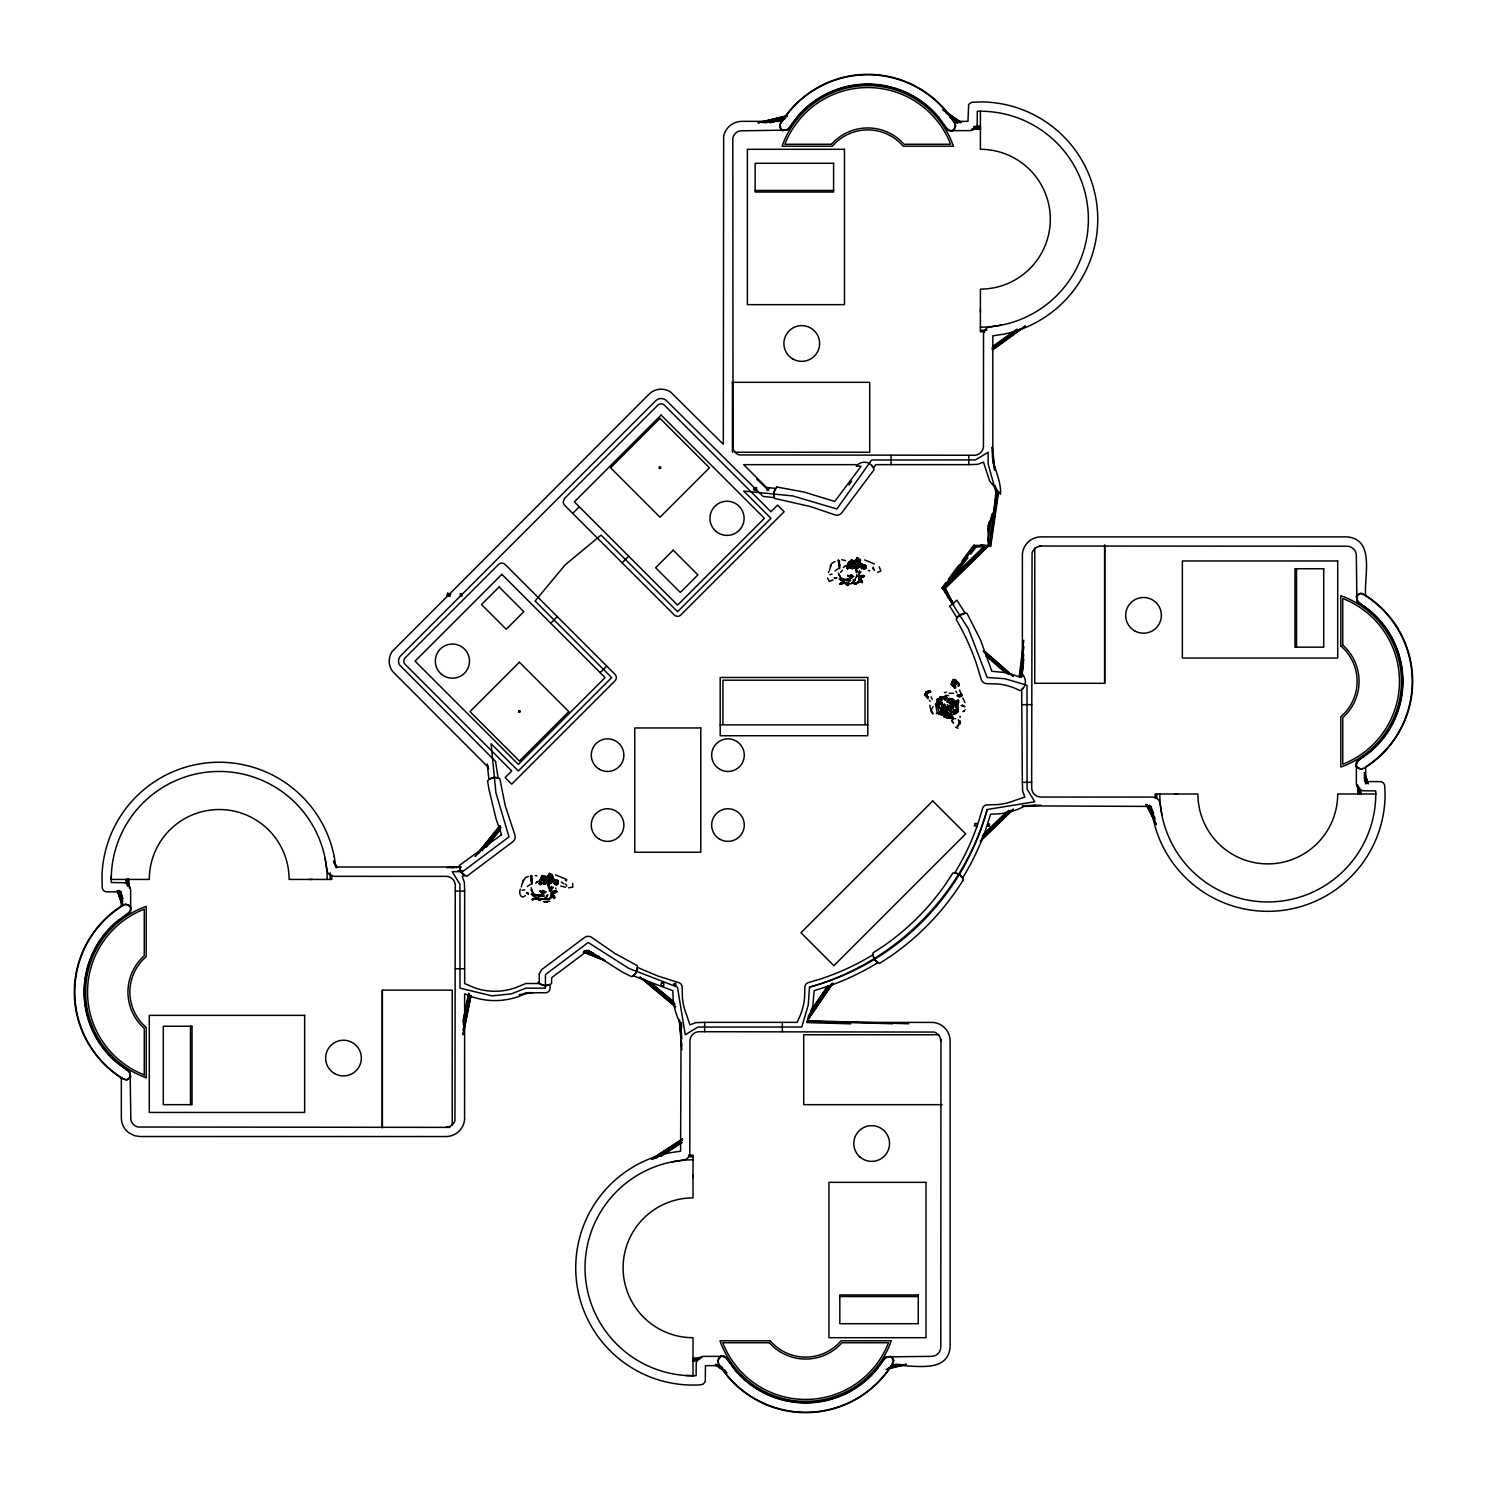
<?xml version="1.0" encoding="UTF-8"?>
<svg xmlns="http://www.w3.org/2000/svg" width="1487" height="1487" viewBox="0 0 1487 1487"><rect width="100%" height="100%" fill="white"/><g stroke="black" fill="none" stroke-linecap="round" stroke-linejoin="round"><path stroke-width="1.5" d="M111.302 875.899L111.283 882.534L124.629 882.739A7.77 7.77 0 0 1 130.633 889.765L130.652 907.2A7.788 7.788 0 0 1 127.492 913.65L116.674 921.587A92.436 92.436 0 0 0 116.692 1062.536L128.105 1070.956L130.131 1073.893L130.837 1119.692A9.312 9.312 0 0 0 138.161 1127.016L449.966 1127.388M382.326 990.119L382.326 1127.629L382.326 990.119L452.234 990.119L452.234 1125.343M464.576 1119.637L464.65 993.762L471.286 996.513A70.67 70.67 0 0 0 519.335 996.253L527.03 992.833L546.342 992.74A4.665 4.665 0 0 0 550.097 988.167L550.097 984.506L545.078 985.658L539.223 983.502L525.859 983.502L515.933 987.572A61.357 61.357 0 0 1 474.595 987.796L464.65 983.558L464.65 891.085L464.353 882.311L462.141 876.326L464.929 875.676L460.691 871.847L459.241 866.995L335.82 866.995L334.24 856.531M1034.766 548.071L1034.766 683.295L1104.674 683.295L1104.674 545.785M858.891 563.666L860.044 566.082L859.876 564.279M924.877 693.667L925.825 694.726L927.256 691.325L930.509 691.938L929.579 690.767M944.208 698.574L944.524 698.277M958.186 686.195L959.375 685.21L958.13 685.507M551.64 890.304L553.257 897.2L553.629 891.438M958.186 711.734L957.981 700.321L958.966 702.254M857.553 561.138L860.192 561.826C856.066 564.465 860.806 562.495 857.348 560.32M944.933 708.723L944.951 707.459M955.676 681.622C957.052 681.362 956.067 686.232 954.784 682.719M533.684 899.226C529.372 899.821 539.446 896.642 541.361 899.115M841.326 583.647C837.032 584.261 847.088 581.064 849.003 583.536M943 710.247L942.554 707.793M551.473 896.438L553.276 893.947L551.77 892.014M858.631 575.023C861.847 578.796 858.519 585.06 853.482 583.629M926.68 696.195L927.089 697.775L925.788 696.288M955.23 707.143L956.68 706.139M526.863 893.297C528.48 892.999 529.037 895.416 527.03 892.59C529.019 894.152 528.944 894.133 526.788 892.646M944.896 717.199L943.65 716.455M938.464 700.08L937.535 701.213M939.264 699.169L936.996 699.355L939.896 700.805M554.131 883.724L553.257 881.122M558.461 881.345C554.112 879.579 559.484 879.263 557.885 882.126M860.899 565.543L861.475 568.87M866.103 565.766L865.787 566.677L865.006 564.707M943.836 710.117L943.91 711.232M556.212 880.601L557.755 881.512L556.789 882.832M554.298 882.739L554.316 881.884M861.94 567.16L861.958 566.305M865.564 566.119L865.23 564.874M873.297 567.179L873.52 569.279L873.166 567.755M547.774 876.401L547.848 877.516M839.151 564.856L838.296 559.986M944.654 711.66L944.394 707.942M541.008 884.207L540.041 881.865L539.874 884.003M549.8 877.126L549.986 879.356L550.655 877.776M857.441 561.566L857.627 563.796L858.296 562.216M859.579 579.651L860.397 581.733L859.969 579.335C864.728 584.893 858.854 581.436 860.36 576.826C866.345 572.885 862.962 578.48 860.397 576.621L861.716 575.395M950.881 717.087L950.23 718.407L949.673 717.05M861.326 581.287C859.374 577.179 860.508 581.882 856.549 583.536M553.982 896.494L553.945 898.408L551.919 895.23M864.449 576.417L861.754 576.659C857.441 577.421 863.743 585.636 861.735 581.008C860.081 581.937 864.579 583.053 859.876 579.094M954.134 714.355L952.795 714.708M552.216 879.858L551.064 877.497L553.09 877.311M950.063 710.303L950.323 711.492M957.479 703.704L957.963 699.857L958.78 700.433M928.148 691.529L930.843 691.79L928.464 691.697C926.568 694.001 926.048 691.399 925.174 694.596M957.684 683.277L956.792 681.845M937.052 704.708L937.107 703.76L937.646 704.819M944.449 705.507L944.319 706.883M940.676 711.771L941.513 708.314M548.275 885.304L548.424 884.988M550.989 890.601L551.454 895.75M855.917 569.725L856.066 569.409M859.263 575.376L859.096 580.19M547.142 877.367L547.179 876.382M552.513 880.546L550.841 879.393L552.885 881.085M854.783 561.807L854.821 560.803M546.064 878.427C547.086 884.839 543.09 875.694 542.476 878.984M552.309 874.56L550.841 876.661M858.78 560.766L860.638 560.971L859.951 559M847.534 568.424C845.415 566.343 851.735 568.592 846.958 567.309L849.077 566.584L849.337 568.09M935.416 703.964L937.182 712.18L939.152 714.596M849.709 583.592L845.099 583.443L842.46 581.547M946.81 707.329L947.851 708.277M945.546 707.515L945.602 706.511M554.688 880.657L554.725 883.371M862.33 565.097L862.386 567.792M553.945 898.408L552.309 894.914C558.294 899.282 550.339 896.531 554.335 896.215L554.93 897.906M940.007 711.548L942.089 710.489M551.603 890.936L551.175 896.159M858.835 580.599L859.542 576.008M855.434 560.822L857.311 557.551L856.828 558.387M956.029 711.009L956.253 713.556M957.089 701.455L956.996 702.923M809.523 987.145L808.259 1004.933L801.753 1027.015L697.923 1027.071L685.247 1034.766L677.477 987.145L628.889 968.427L588.201 942.498L545.432 974.58L545.432 988.167L525.859 988.167L511.324 993.874L492.067 995.881L459.985 988.167L459.929 884.356L452.234 871.661L462.587 871.661L508.982 836.865L495.914 792.757L491.063 743.704L518.312 770.954L611.677 677.589L535.116 601.027L565.004 565.004L601.027 535.116L677.589 611.677L770.954 518.312L743.704 491.063L792.757 495.914L836.865 508.982L871.661 459.985L975.491 459.929L988.167 452.234L988.167 464.037L995.881 492.067L993.874 511.324L988.167 525.859L988.167 545.432L974.58 545.432L942.498 588.201L968.427 628.889L987.145 677.477L1004.933 678.741L1027.015 685.247L1027.071 789.077L1034.766 801.753L987.145 809.523A252.27 252.27 0 0 1 809.523 987.126C894.43 963.334 963.427 894.43 987.145 809.523M941.829 712.515L941.624 713.463M947.907 712.552L950.156 714.708M542.346 891.624L543.517 893.074L545.097 891.903M850.006 576.064L851.159 577.495L852.757 576.324M551.64 892.572L552.439 893.65L555.171 890.88L556.751 891.996L552.365 893.706L553.443 891.94M937.089 701.529L939.096 700.972M925.026 694.429L925.825 695.247L924.988 694.782M928.204 698.686L927.144 697.013M953.39 682.124L951.81 681.492L952.163 682.366M548.815 883.352L550.078 883.408C553.945 879.207 549.038 884.765 545.952 883.036M550.618 878.743C554.019 882.219 552.309 875.955 551.64 879.653M857.33 568.053L857.553 567.941C859.765 564.558 859.728 566.956 856.828 568.127L858.018 567.699L856.456 567.774M945.137 705.935L944.505 707.087M927.739 692.198C924.71 693.072 929.208 690.377 929.394 692.533M957.461 683.053L959.041 683.425M549.428 891.196L549.261 889.114M552.142 893.613L552.346 896.94L553.963 896.326M859.988 581.361L860.044 579.242L862.59 582.346M553.09 894.282L551.826 893.873L551.9 891.587M861.066 577.402L860.378 578.963L859.282 576.993M944.003 710.805L944.171 709.875M542.365 880.62L542.867 879.393C538.722 883.668 547.476 875.267 547.569 883.129M549.223 877.72L549.855 875.378M849.969 564.224L849.337 565.227M938.669 707.738L939.003 705.563M556.64 882.683L556.621 881.085M865.546 566.547C865.025 563.87 863.91 563.722 865.155 566.807L864.282 565.525M860.806 580.748L861.159 581.584M940.249 696.883L941.048 698.258L942.312 697.477M957.275 696.306C961.29 697.403 961.866 694.132 961.215 694.113M926.215 691.771C925.434 693.37 932.516 691.343 929.022 690.972M860.304 577.978L861.308 575.729M557.142 882.404L557.699 881.661M864.783 566.826L865.341 566.101M547.197 875.955L546.788 878.705L547.476 877.925M552.662 895.657L552.049 893.445M852.2 561.027L850.025 560.822M854.858 560.376L854.3 562.885M543.87 892.999L542.922 892.59L544.038 893.687M851.512 577.439L850.564 577.012L851.679 578.108M957.386 702.849L957.126 700.656M861.958 582.588L862.07 581.584M955.397 680.897L954.041 679.373L955.788 680.117M553.777 897.033L554.539 895.992L552.848 896.494M527.16 892.497L528.313 893.687M855.768 561.212L855.285 563.257M553.703 879.245L552.606 879.43M861.605 563.722L859.821 563.294M945.137 713.425L944.914 712.385M557.383 884.226L557.123 882.943L556.621 884.839L554.502 884.152M1019.153 676.827L1023.799 640.191M1019.822 677.124L1023.911 646.622M1020.788 677.273L1020.788 673.314L1022.833 675.024A10.093 10.093 0 0 1 1022.145 689.28L1020.101 690.693L1014.933 688.258A59.796 59.796 0 0 0 997.907 683.983L986.513 683.667A6.208 6.208 0 0 1 981.327 679.708L976.141 662.83A245.541 245.541 0 0 0 956.178 619.428A10.093 10.093 0 0 1 964.524 613.276L967.015 613.369L980.491 639.893L991.848 671.269L1006.439 672.719L1020.788 677.273L1023.725 654.54M1021.476 676.529L1023.818 658.983M1021.699 676.864L1023.521 663.239M553.276 893.947L555.71 892.237M956.754 713.035L958.111 711.232M552.551 877.404C550.655 879.932 551.305 875.025 548.499 877.627M552.625 893.018L552.718 892.404M860.044 562.681C859.858 566.305 857.795 559.131 858.018 562.792L858.501 561.696M940.936 709.931L940.639 711.176M859.467 562.309L859.728 563.499L857.999 564.168M988.093 530.915L989.413 521.788M988.019 540.71L991.848 514.186M998.595 492.011L990.695 546.435L988.948 545.748L996.718 492.048L995.695 487.624M998.074 492.03L990.212 546.249L976.085 547.03L970.621 554.168M551.212 880.806L550.673 882.832M836.252 577.997L834.43 577.737M860.304 565.896L858.873 565.395L858.315 567.253M942.944 712.031L942.479 713.723M860.211 565.432L860.267 563.703M957.033 710.582L956.383 712.942M532.327 883.687L531.584 878.371L532.197 881.085M542.959 876.549L544.316 876.345M839.969 568.108L839.226 562.792L839.839 565.506M958.074 695.674L961.438 694.057L959.673 694.671M955.509 712.942L956.792 710.34M936.104 704.373L936.271 703.388M949.858 703.574L951.178 703.295M544.818 876.884L544.837 880.583L546.231 881.066M932.851 713.909L931.085 710.6L933.111 706.418M130.521 1077.22L130.094 1072.034L123.328 1067.201A92.045 92.045 0 0 1 117.064 921.754L129.797 912.46A5.056 5.056 0 0 0 129.685 905.676M1356.479 596.194L1356.906 601.38L1363.672 606.213A92.045 92.045 0 0 1 1369.936 751.66L1357.203 760.954A5.056 5.056 0 0 0 1357.315 767.738M926.773 693.983L928.074 692.589M549.986 879.356L550.599 876.865L551.008 878.148M857.627 563.796L857.869 561.696M943.26 708.5L943.464 707.329M931.085 710.6L931.271 709.466M541.064 883.222L540.004 884.653L540.432 883.631M848.352 568.015L847.664 569.093L848.073 568.053M925.713 693.611L926.513 692.663L925.063 694.317M549.168 873.966L549.67 873.129L546.658 878.464M958.204 682.793C957.163 682.719 957.981 681.306 958.743 684.949L958.353 683.964M528.554 876.456L526.305 877.293C525.673 876.159 521.361 883.91 521.305 886.958M539.019 883.854L539.8 882.144L540.785 882.702M542.811 876.679L541.993 875.453M835.025 561.398L831.568 563.629L829.504 570.19M846.661 568.276L846.846 567.235M846.531 584.094L847.813 585.45L839.151 578.871M532.253 899.932L536.138 898.111L538.907 899.3M840.285 583.517L844.672 582.495L850.508 583.74M950.658 716.883L951.494 715.377M859.69 577.867L859.3 574.744M541.696 883.65L541.231 882.126L540.097 883.297M849.244 567.123L846.958 567.309M865.415 566.789L866.27 567.235M545.896 881.475L546.026 877.442M855.341 562.216L853.222 563.331L855.211 567.569M943.037 708.667L944.449 704.522M944.765 706.901L945.137 704.968M552.105 879.393L552.309 878.092M859.393 564.335C860.099 561.435 861.066 564.54 859.282 564.075M859.821 580.785L859.653 579.856L858.315 582.662M463.2 1020.454L468.702 993.167M463.07 1022.461L468.888 993.539M463.331 1024.673L469.297 995.119M463.052 1030.435L470.134 995.286M462.996 1034.264L470.784 995.621M463.2 1034.636L470.989 995.993M539.893 884.505L541.026 884.523L540.19 882.051M542.829 878.947L541.844 880.304M848.724 568.034L848.018 566.398L847.107 567.681L848.705 567.644M937.925 706.102L939.264 713.76L941.42 714.02M951.568 714.318L951.476 713.035M957.777 711.901L956.736 712.236M550.227 877.274L551.045 877.925M547.625 894.635C545.617 902.479 534.744 898.836 531.268 894.04M855.267 562.012L856.326 561.101L853.575 563.74L852.274 560.859M854.56 581.008L855.304 579.094L851.716 583.48M937.145 705.6L936.754 705.173M531.584 884.43L531.026 880.174M542.718 890.453L544.075 890.732M557.123 882.943L556.826 884.505M557.96 883.445L558.257 881.884M839.226 568.852L838.687 564.595M865.787 568.331L865.118 566.919L865.378 568.331M866.363 566.919L865.601 567.867M941.736 709.262L941.884 708.518M547.513 899.226C551.287 899.189 553.629 892.107 550.153 898.706L546.565 898.836M531.51 880.434L531.175 877.46M540.692 883.036C537.848 884.375 541.603 880.23 541.045 883.836M839.096 565.153L838.835 561.9M556.621 884.839L557.476 883.575M863.055 568.592L864.375 569.149L865.62 567.532M557.179 882.107L556.807 880.471L557.067 881.605M864.821 566.547L864.895 565.469M942.702 707.199L943.52 704.912M546.919 896.587L547.662 894.672M551.212 880.973L552.272 880.601M858.631 567.198C859.04 566.435 861.531 565.32 858.835 566.491M943.725 708.463L944.412 704.002L943.762 705.08M940.825 712.385L941.252 713.909L940.769 712.087M544.911 877.702L546.008 878.073M549.038 875.75L547.681 877.795M856.698 560.171L856.419 561.268L858.594 558.127M939.319 707.236L939.319 708.332L940.36 707.849M532.086 899.449L537.718 898.26M548.127 876.791L549.149 874.709L550.134 875.23M840.564 584.019L845.192 582.923L839.895 584.354M856.308 559.818L857.441 559.409L856.512 559.484M926.197 696.325L927.869 696.455M520.394 889.077C518.424 892.572 521.026 900.323 525.357 895.471M536.621 897.888L538.406 898.557M845.099 583.443L846.828 583.406L847.813 585.45M941.866 707.849L942.498 705.935M546.565 877.311C545.339 876.122 540.283 874.282 545.71 879.356M958.464 724.578L958.78 723.37M550.896 877.758L550.227 879.449L551.361 877.386M956.494 683.128L955.156 684.41L956.829 683.574M544.372 878.389L545.506 878.836L541.026 877.218M927.089 697.589L927.089 697.329M549.242 876.568L550.841 875.899M551.454 887.423L551.789 886.271M859.096 571.844L859.43 570.711M850.471 563.369L850.192 562.012M847.367 583.443L845.731 582.755M939.561 713.37L942.182 709.931L941.383 711.102M550.264 883.501L552.662 881.475M952.963 709.299L952.925 707.849M522.643 882.219L523.424 880.044M830.285 566.659L831.084 564.465M556.064 881.735L555.004 884.245L556.398 884.728M863.724 566.157L862.906 568.703M926.903 693.555L927.721 691.994M855.192 561.305L855.583 562.309M941.252 708.518L941.215 709.615M848.296 562.625L847.497 564.818M546.937 878.724C542.978 877.386 546.119 879.709 544.075 876.847M853.315 565.283L851.716 561.268M943.223 711.734L943.186 712.924M927.572 692.738L925.899 693.816M855.118 562.346L851.252 560.023M951.215 684.28L952.554 684.317M960.695 694.448L961.624 694.132M860.006 564.688L861.995 564.372M552.42 879.895L552.16 879.096M863.724 569.224L864.598 567.532M558.313 883.445L557.16 883.055M925.49 693.76C929.449 689.801 924.691 694.764 926.513 691.845M553.331 887.144L552.383 888.854M860.973 571.566L860.025 573.294M1001.457 325.095L988.613 327.121A7.77 7.77 0 0 0 983.52 334.426L983.465 446.918A9.312 9.312 0 0 1 975.1 455.282L739.243 454.929A9.312 9.312 0 0 1 733.035 448.721L732.812 138.161A9.312 9.312 0 0 1 740.136 130.837L785.954 130.131L788.872 128.105L797.292 116.692A92.436 92.436 0 0 1 938.241 116.674L946.178 127.492A7.788 7.788 0 0 0 952.628 130.652L955.751 126.172L953.743 121.339M940.974 1039.283L940.788 1346.906A9.35 9.35 0 0 1 931.345 1356.348L887.479 1356.869L884.542 1358.895L876.122 1370.308A92.436 92.436 0 0 1 735.173 1370.326L727.236 1359.508A7.788 7.788 0 0 0 720.786 1356.348L717.663 1360.828L719.671 1365.661M926.42 696.325L926.513 694.782M954.933 685.265L955.212 686.808L955.193 684.633M850.899 563.554L849.653 562.941M852.683 563.424L853.092 564.279M942.182 707.31L943.055 705.228M548.424 899.077L552.123 895.62M862.832 564.948L862.07 563.926M861.94 582.681L861.252 580.097L859.858 579.911M860.36 576.826L860.917 578.369L859.802 578.034M864.579 569.093L864.672 567.476M551.305 880.88L551.138 883.018L549.186 883.687L552.105 881.865M859.467 566.25L857.925 567.904L859.746 566.287M954.914 685.767L954.096 686.975M954.542 713.909L954.896 712.515M549.707 876.698L549.67 879.616M857.702 560.952L857.311 564.038M954.803 128.941L955.435 124.22M865.211 568.164L864.282 569.261M941.736 715.451L941.754 714.485M718.611 1358.059L717.979 1362.78M945.955 698.611L944.877 699.448L946.884 697.44L945.193 697.013M941.308 706.046L942.07 704.355M941.252 710.916L941.457 709.912M553.257 891.958L556.844 891.568L553.071 893.408L554.075 890.973M955.713 683.407L954.84 684.466M552.495 895.453L553.759 896.735M856.884 575.859L855.75 578.015M862.014 580.673L859.783 581.138M948.687 716.065L949.264 718.295L947.907 715.47M926.011 694.169L926.791 692.496L925.565 694.243M944.988 700.544L945.565 699.355M929.877 691.92L926.903 693.184M554.112 891.382L556.435 891.159M863.352 576.659C858.036 579.521 861.698 575.004 863.817 575.673C862.757 577.96 864.616 575.432 863.687 576.659M552.997 895.657L554.298 898.26L552.309 894.914M542.867 899.319C533.461 896.81 543.777 902.981 538.461 898.854M557.216 883.39L558.35 882.665M847.386 585.023L845.378 582.681M988.167 525.859L991.959 517.513A66.023 66.023 0 0 0 995.268 485.617M828.408 572.514L828.947 571.38M551.547 897.181L551.993 896.252L550.655 898.241M859.207 581.603L859.635 580.673L855.155 583.647M541.603 882.702L540.209 882.72M945.713 716.344L944.71 717.385L944.357 716.009M551.435 882.367L551.119 882.906M859.077 566.807L858.761 567.328M941.438 706.548L941.996 705.377M939.784 704.113L937.572 705.897L939.022 704.225M854.709 567.421L853.612 567.458M553.889 891.382L555.227 891.122M860.899 576.38L862.869 575.543M539.837 890.806L543.22 892.553L541.807 893.966M857.218 562.012L858.055 560.729M558.313 883.594L558.145 883.891M546.751 896.773L547.402 895.453M855.062 579.874L853.594 582.16M944.375 692.607L946.345 692.031M551.826 881.81L550.078 883.408M552.495 881.456L551.881 880.137M965.137 709.857L963.037 711.641L964.227 711.028M938.799 698.946L937.777 699.726M862.33 580.525L860.341 580.413M552.755 895.397L553.536 896.419L552.699 895.992M861.14 580.655L860.713 581.584M942.516 712.645L942.702 711.641M950.1 718.147L948.966 717.162M540.58 879.021L541.138 878.055M848.222 563.443L848.798 562.476M550.097 874.969L550.952 873.705M961.364 705.6L964.97 706.771M940.695 696.771L939.449 697.403M543.387 882.646L544.781 881.735M851.047 567.067L852.423 566.157M954.45 685.079L954.989 684.299L955.472 685.693M954.524 686.158L953.595 685.117M550.357 879.728L551.993 877.962M858.705 563.406L859.635 562.383M557.086 884.542L558.257 882.832M836.122 578.406L834.504 577.718L836.549 577.997M952.591 684.448L950.862 683.871L951.977 684.076M960.546 695.284L960.23 696.492L961.048 694.708M937.925 701.158L939.319 699.262M949.208 713.202L949.951 715.043M531.751 894.319L543.071 896.364M840.75 579.298L849.189 580.822M850.49 576.64L851.122 578.257M538.406 895.732L540.952 894.561L535.617 895.416M846.047 580.153L848.594 578.982L843.259 579.837M847.125 565.488L848.352 563.703M781.344 122.157L783.407 118.904A102.138 102.138 0 0 1 952.182 118.979L954.226 122.176M892.07 1364.843L890.007 1368.096A102.138 102.138 0 0 1 721.232 1368.021L719.188 1364.824M552.179 896.364L552.402 895.694M546.621 878.668L544.298 876.14L541.696 876.735L542.383 875.694M955.174 688.351L955.955 687.18M925.899 693.37L927.349 691.938M552.736 893.036C553.424 889.969 558.276 893.111 556.175 891.252M552.699 876.122L550.339 876.902L551.175 875.787M857.999 561.324L859.3 559.632M550.246 897.925L550.952 896.735L549.372 898.984M865.954 568.015L866.252 567.421M857.887 582.346C859.876 579.577 856.382 585.172 854.467 583.387M544.484 898.817L548.461 899.561L550.803 897.739M810.991 1010.454L827.85 985.844M811.382 1010.361L828.24 985.751M808.166 1016.272L828.928 985.993M807.59 1018.651L831.679 983.52M807.701 1019.71L832.72 983.242M808.092 1019.617L832.757 983.651M952.888 711.269L951.792 712.924L950.862 711.344M858.519 566.621L855.545 567.476M536.826 898.129L537.718 898.966L534.985 897.274L537.439 899.022M958.818 725.154L957.684 726.381M541.472 876.587L543.294 875.508M848.928 484.892L851.661 481.212M941.661 588.276L945.713 582.848M948.409 579.224L959.189 564.744M961.885 561.119L974.004 544.818M948.502 598.443L943.334 588.127L975.156 546.045L988.948 545.748M540.71 879.282L538.963 881.475M967.888 557.718L944.691 587.997L951.866 602.328M848.724 566.696L847.85 567.16M945.472 696.845L942.163 696.641M928.353 692.05L929.635 690.99C927.739 692.812 930.583 691.975 928.408 691.883M957.721 682.254L956.178 682.291M475.245 856.215L499.911 825.675M475.264 856.624L499.929 826.084M478.591 853.612L500.357 826.66M482.16 850.564L501.026 827.2M485.729 847.274L500.245 829.3M486.119 847.2L500.636 829.226M936.922 699.522L938.65 698.723M550.525 874.449L548.815 877.07M940.249 697.831L941.383 696.938C948.557 696.827 942.628 699.949 947.107 697.477M555.785 879.951L553.74 880.192M937.386 704.41L939.189 703.239M540.506 900.23L538.09 898.966M848.055 584.781L847.125 583.889M941.754 709.857L941.234 708.258M544.168 891.568L542.699 893.092M851.828 575.989L849.467 578.406M554.112 892.237L552.96 893.185M861.754 576.659L860.861 577.607L860.397 576.621M543.666 893.706L546.231 891.847M851.308 578.127L853.873 576.268M938.353 705.674L939.356 704.634L937.721 705.842M840.545 572.309L842.553 570.097M861.103 576.361L860.657 578.09M858.445 582.16L855.694 583.239M551.491 878.259L550.227 879.449M859.133 562.681L857.887 563.889M926.977 696.734L926.754 695.916M535.673 883.278L537.049 881.791M843.333 567.699L844.69 566.212M857.181 576.12L856.419 577.384M955.602 706.808L954.951 705.656M937.312 712.775L936.252 713.89M956.736 682.923L957.293 682.496M962.126 695.47L961.122 695.674M1023.465 687.812L1021.662 689.671L1022.35 782.329L1022.647 791.103L1024.859 797.088L1015.528 800.192A61.357 61.357 0 0 1 998.074 804.56L986.68 804.895A4.665 4.665 0 0 0 982.647 808.296L977.61 824.672A247.734 247.734 0 0 1 954.784 872.925L959.561 874.616L962.647 877.943A256.991 256.991 0 0 0 984.729 832.441L990.677 814.188L998.762 813.854A70.67 70.67 0 0 0 1018.892 808.891L1024.171 806.419L1036.829 805.935L1151.18 806.419L1153.54 820.527A117.287 117.287 0 0 0 1385.085 794.095L1384.676 785.155L1383.3 782.794L1380.828 781.623L1365.661 781.567L1365.661 766.864A101.748 101.748 0 0 0 1365.661 595.859L1365.661 595.395C1363.709 577.402 1375.661 539.223 1346.98 536.881L1041.03 536.881A18.699 18.699 0 0 0 1029.116 541.175A18.662 18.662 0 0 0 1022.405 554L1022.35 674.522L1024.023 676.604M947.832 702.273L950.36 699.968L947.2 701.529L948.836 700.674M949.933 700.73L952.015 700.173M572.681 513.368L564.149 504.799L563.108 502.29L564.447 498.535L657.812 405.17A4.665 4.665 0 0 1 664.41 405.17L770.954 511.732L777.552 505.134L784.151 511.732L680.172 615.562A4.665 4.665 0 0 1 674.299 614.986L572.681 513.368L579.279 506.788M550.71 623.22L557.309 616.622M622.124 562.811L628.704 556.212M600.153 672.644L606.733 666.064L505.134 564.447A4.665 4.665 0 0 0 498.535 564.447L405.17 657.812A4.665 4.665 0 0 0 405.17 664.41L511.732 770.954L505.134 777.552L511.732 784.151L614.986 680.879A4.665 4.665 0 0 0 615.283 674.633L606.733 666.064M858.631 561.547L860.341 560.543M953.334 576.473L984.394 546.045M948.836 581.268L984.784 546.026M942.907 588.053L985.398 546.398M986.959 546.064L943.873 589.298M945.1 588.09L988 546.045M945.49 588.09L987.981 546.435M552.365 876.438L551.268 876.921M983.558 834.281L1006.476 812.032M982.331 835.843L1008.521 810.434M982.963 836.214L1009.153 810.787M981.922 838.426L1010.658 810.527M980.193 841.084L1012.926 809.3M980.602 841.047L1013.335 809.281M924.821 694.187L924.691 695.024M927.2 697.18L928.557 696.957M549.409 882.702L547.458 883.687M945.695 696.975L946.16 697.273M857.571 565.841L857.293 566.287M549.93 881.419L549.651 881.865M938.055 699.429L939.022 699.373M949.189 702.589L948.278 702.607M856.512 583.629L855.081 583.963M850.006 565.041L848.947 565.469M834.69 577.978L836.438 577.681M852.627 582.96L853.854 581.919M544.986 898.538L546.212 897.497M861.085 580.246L860.899 581.64M850.527 576.008L847.478 575.227M542.253 892.107L543.183 891.494L541.305 891.661M988.093 545.841L980.695 544.967M940.899 697.44L940.044 697.589M847.925 563.926L848.891 563.164M540.264 879.505L541.231 878.743M947.089 699.912L948.725 698.76M957.907 725.489L956.94 726.139M545.989 877.126L547.699 878.166M844.765 566.51L845.768 565.729M863.65 567.29L862.925 567.867L863.055 566.25L862.925 567.867L863.854 566.9M537.123 882.088L538.127 881.308M556.008 882.869L555.264 883.445L555.413 881.828L555.264 883.445L556.212 882.479M958.26 696.306L962.368 695.563M551.398 877.088L552.383 876.196M948.594 699.336L948.093 699.912M954.71 684.949L954.171 683.574L956.048 684.503M856.791 567.29L855.118 568.127M549.149 882.869L547.644 882.256M957.424 695.321L958.557 695.135M992.814 346.304L1016.922 329.185M991.978 348.107L1017.48 329.631M992.48 348.794L1019.803 329.017M992.219 349.854L1025.026 326.099M992.628 349.873L1025.435 326.136M837.794 568.945L834.969 570.952M530.153 884.523L527.327 886.531M832.999 579.893L829.263 581.436L827.571 578.034M958.13 728.184L955.472 727.255M962.219 695.117L959.989 695.656M942.182 712.812L941.94 711.845M540.655 900.602L538.87 899.672M958.483 695.117L957.275 695.656L960.49 695.042L959.561 695.265M955.082 679.987L954.45 680.154M855.285 566.677L856.326 567.086M945.881 699.764L946.847 699.132M839.727 583.871L840.731 583.35M533.09 898.929L536.9 897.999L533.554 898.78M844.56 582.923L842.72 583.146M536.919 898.501L535.078 898.724M846.865 579.633L842.516 579.391M539.223 895.193L534.874 894.97M948.557 700.247C951.55 698.277 951.401 697.291 956.234 702.831M651.603 1158.949L682.552 1138.893M651.492 1159.34L682.44 1139.284M652.551 1159.488L682.663 1139.971M656.046 1158.243L681.195 1141.96M660.451 1156.217L681.734 1142.444M660.86 1156.273L682.143 1142.499M952.739 682.905L955.342 684.039M950.509 700.805C948.929 696.195 956.122 699.689 956.29 704.95M122.176 905.602L118.979 907.646A102.138 102.138 0 0 0 118.904 1076.421L122.157 1078.484M947.219 701.288L949.449 700.08M1364.824 767.812L1368.021 765.768A102.138 102.138 0 0 0 1368.096 596.993L1364.843 594.93M947.163 702.403L950.23 700.451L949.059 700.749M845.694 582.978L846.828 583.406L844.765 582.848M943.91 716.92L943.948 715.823M121.339 906.085L126.172 904.077L130.652 907.2M1039.283 546.026L1346.906 546.212A9.35 9.35 0 0 1 1356.348 555.655L1356.869 599.521L1358.895 602.458L1370.308 610.878A92.436 92.436 0 0 1 1370.326 751.827L1359.508 759.764A7.788 7.788 0 0 0 1356.348 766.214L1360.828 769.337L1365.661 767.329M861.382 580.692L860.453 581.194M925.955 691.994L926.94 691.752M926.382 695.581L927.553 696.864M853.148 580.004L854.282 579.354M552.439 879.17L551.064 878.984M949.542 701.66L951.643 700.805M543.48 893.836L543.034 892.219M844.263 582.309L842.646 581.696L844.783 582.792M863.185 568.183L864.17 567.755M555.543 883.761L556.528 883.334M550.376 883.278L549.688 883.631M925.509 694.28L926.717 694.187M942.442 703.202L940.546 704.02M940.044 698.407L941.568 697.645L940.416 698.239L942.033 699.782M928.631 691.083L928.241 690.916M862.07 576.491L862.59 576.138M554.428 892.07L554.948 891.717M849.69 576.101L848.092 576.212M960.36 694.801L959.896 694.578M952.739 701.994L951.81 702.18M541.993 891.847L540.097 891.568M949.487 718.277L947.572 716.585M829.765 574.633L832.088 574.112M522.123 890.211L524.762 889.802M549.93 901.419L543.424 901.568M937.962 704.132L939.394 703.964L937.275 704.819M937.349 703.964L938.52 703.481M937.293 702.087L940.62 701.92M835.954 578.108L834.876 578.183M852.367 564.67L850.099 564.837L849.542 563.592M840.285 583.647L844.114 582.346M951.68 701.678L953.279 703.091L952.331 701.79M852.497 575.339L850.676 574.725L851.363 575.506M937.014 701.845L938.111 701.436M850.434 562.346L852.33 563.369M853.557 568.053L854.746 567.662M545.915 883.631L547.104 883.241M836.772 577.699L834.765 577.774M851.512 583.573L853.222 582.607L851.177 583.573M543.87 899.152L545.562 898.167L542.458 899.207M844.17 582.495L841.196 583.201M844.17 579.874L843.11 579.67M536.51 895.453L535.469 895.248M532.904 899.598L537.55 898.483M936.791 699.894L937.479 700.377M555.952 884.486L554.911 884.114M926.996 691.994L929.189 691.622M937.962 702.738L936.81 703.388L940.044 702.199M846.196 583.778L847.516 584.224L846.438 583.294M950.472 702.886L952.386 702.403M946.884 697.44L945.49 697.013M940.081 703.593L941.122 703.277M950.565 699.41L949.412 699.522M541.77 895.248L540.134 895.62L542.253 895.843M948.91 698.574L950.49 698.5M864.096 575.581L863.891 576.045M864.43 567.253L864.839 568.629M758.11 122.677L787.106 115.633M758.444 122.863L787.459 115.819M762.329 122.64L786.883 116.692M764.764 122.938L784.857 118.068M769.578 122.492L785.192 118.7M769.913 122.696L783.314 119.443M892.404 1365.215L896.847 1364.118M890.509 1366.386L899.412 1364.211M888.482 1367.78L901.847 1364.508M887.906 1368.635L906.308 1364.155M886.029 1369.378L906.085 1364.471M945.36 695.916L946.513 695.637M951.661 701.102L953.502 701.678M958.725 696.752L961.587 695.712M937.609 703.444L942.2 702.422M544.707 895.917L541.547 896.401M951.215 716.771L950.212 717.477M843.333 579.633L841.623 579.967M927.126 695.34L927.126 696.381M534.428 895.416L536.045 895.36M860.062 565.209L858.966 564.149M552.42 880.787L551.844 880.267M540.301 891.122L541.677 891.754L540.748 891.326M842.107 580.116L844.096 580.246M536.454 895.825L535.116 895.583M860.769 563.685L861.177 563.61M851.289 560.952L854.207 563.238M959.598 696.715L960.621 696.529M854.319 562.737L855.49 562.532M961.346 705.451L962.554 705.247M553.424 880.416L554.744 880.211M671.957 1161.905L684.801 1159.879A7.77 7.77 0 0 0 689.801 1153.875L689.949 1040.082A9.312 9.312 0 0 1 698.314 1031.718L934.171 1032.071A9.331 9.331 0 0 1 940.788 1041.104M950.528 699.633L953.241 701.697M854.393 566.305L856.215 567.978M953.297 680.804L956.122 682.217L955.695 681.102M546.733 881.884L548.573 883.557M523.666 993.483L530.45 992.498M519.242 994.636L532.848 992.665M445.896 1127.202L448.721 1126.793A9.312 9.312 0 0 0 454.929 1120.585L455.282 884.728A9.312 9.312 0 0 0 446.918 876.363L334.426 876.326A7.77 7.77 0 0 1 327.121 871.215L325.095 858.371M850.322 579.707L847.776 580.06L849.895 580.265M542.681 895.286L540.785 895.453M543.071 899.245L544.13 899.115M542.755 877.033L544.223 877.126M555.004 879.653L553.666 879.635M948.632 705.674L950.342 707.496M124.22 904.393L128.941 905.025M1362.78 769.021L1358.059 768.389M547.42 899.542L548.61 899.412M927.423 691.771L929.579 691.79M850.285 563.071L851.419 562.96M542.625 878.65L543.777 878.538L542.755 878.315M945.676 695.526L946.773 695.396M940.806 714.727L942.07 715.08M943.334 588.127L945.212 587.941L952.368 602.235M853.073 565.19L851.363 562.514L852.163 562.978M949.171 693.295L953.632 693.351M849.151 580.599L850.731 580.785M541.51 896.178L543.015 896.215M973.743 126.544L980.323 126.153L980.491 128.941L971.717 129.481M973.743 126.823L980.342 126.432M973.799 127.51L980.379 127.12M973.836 128.384L980.435 127.975M971.699 129.202L980.472 128.681M1174.749 794.077L1177.537 793.909M128.941 879.337L126.153 879.505L126.414 883.891M447.122 867.702L460.728 866.884M451.397 867.72L461.026 867.144M309.463 879.505L312.251 879.337M701.715 1357.798L692.923 1358.059L693.091 1360.847L697.477 1360.586M692.979 1359.025L699.578 1358.616M693.035 1359.88L699.615 1359.49M693.072 1360.568L697.477 1360.308M927.07 692.384L928.055 692.868M1022.275 805.88L1036.011 805.173M1022.573 806.14L1040.881 805.173M861.531 575.822L863.966 576.231L862.553 575.729M945.323 695.656L946.383 695.619M945.546 696.901L946.94 697.756M871.902 465.543L873.482 467.903L875.843 464.65L968.743 464.65L977.517 464.353L983.502 462.141L989.654 481.063L1000.528 494.186C1001.494 477.253 989.636 462.81 992.833 445.97L992.833 335.82L1003.316 334.24A117.287 117.287 0 0 0 980.435 101.915L971.569 102.324L968.65 104.443L967.981 121.339L953.279 121.339A101.748 101.748 0 0 0 782.274 121.339L741.864 121.339A18.662 18.662 0 0 0 723.649 136.414L723.314 444.297L670.804 392.196A17.1 17.1 0 0 0 649.038 394.185L392.196 651.436A17.082 17.082 0 0 0 392.921 671.771L487.439 766.456L488.926 779.392L494.056 777.441L498.126 777.924L495.543 761.4L399.427 664.782A7.77 7.77 0 0 1 400.858 655.544L656.195 400.263A7.77 7.77 0 0 1 666.046 400.263L763.035 496.398L774.337 497.662L773.909 492.625L775.675 488.442L766.456 487.439L743.667 464.65L857.776 464.65M704.671 1022.35L695.897 1022.647L689.912 1024.859L686.808 1015.528A61.357 61.357 0 0 1 682.44 998.074L682.105 986.68A4.665 4.665 0 0 0 679.15 982.777L657.737 975.955L637.403 967.386L636.232 972.312L633.239 975.751L672.812 990.677L673.146 998.762A70.67 70.67 0 0 0 678.109 1018.892L680.581 1024.171L681.065 1036.829L680.581 1151.18L670.098 1152.76A117.287 117.287 0 0 0 576.733 1283.095A117.287 117.287 0 0 0 700.656 1384.825L703.518 1383.914L705.303 1381.293L705.433 1365.661L720.136 1365.661A101.748 101.748 0 0 0 891.141 1365.661L891.605 1365.661C909.598 1363.709 947.777 1375.661 950.119 1346.98L950.119 1041.03A18.662 18.662 0 0 0 933.223 1022.424L807.274 1022.35L812.776 1006.067L814.188 990.677L832.441 984.729A256.991 256.991 0 0 0 877.999 962.591L874.616 959.561L872.925 954.784A247.734 247.734 0 0 1 820.08 979.134L807.85 982.777A4.665 4.665 0 0 0 804.895 986.68L804.56 998.074A61.357 61.357 0 0 1 800.192 1015.528L797.162 1022.35L704.671 1022.35L704.671 1031.662M953.929 713.37L955.156 713.704M852.423 567.179L851.14 566.882L853.445 567.16M544.781 882.758L543.498 882.442L545.785 882.739M553.592 896.271L554.335 897.349M854.505 562.737L855.62 562.737L853.91 562.198M860.044 566.082L858.966 565.302M952.628 130.652L970.063 130.633A7.77 7.77 0 0 0 977.182 124.183L977.294 111.283L980.398 111.246A107.956 107.956 0 0 1 1088.372 219.202A107.956 107.956 0 0 1 980.398 327.177M720.786 1356.348L703.351 1356.367A7.77 7.77 0 0 0 696.232 1362.817L696.12 1375.717L685.953 1375.531M755.154 190.466L833.594 190.466M732.199 382.326L869.728 382.326L869.728 452.234L734.485 452.234M1022.35 704.671L1031.662 704.671M720.191 724.857L867.776 724.857M1022.35 782.329L1031.662 782.329L1031.718 788.686A9.312 9.312 0 0 0 1040.082 797.051L1152.574 797.088A7.77 7.77 0 0 1 1159.879 802.199L1161.905 815.043M1375.921 793.984L1337.705 793.984A69.908 69.908 0 0 1 1267.798 863.891A69.908 69.908 0 0 1 1197.89 793.984L1155.176 793.984A112.622 112.622 0 0 0 1155.25 798.407M457.829 870.843L462.42 870.843M111.079 879.43L149.295 879.43A69.908 69.908 0 0 1 219.202 809.523A69.908 69.908 0 0 1 289.11 879.43L331.824 879.43A112.622 112.622 0 0 0 331.75 875.007M455.338 891.085L464.65 891.085M455.338 968.743L464.65 968.743M938.929 1034.766L803.705 1034.766L803.705 1104.674L942.163 1104.674M839.82 1296.534L918.26 1296.534M542.718 875.936L544.818 876.215M950.713 700.396L951.829 701.752M807.199 1020.677L908.799 1023.762M807.051 1021.16L892.59 1023.781M806.642 1022.461L850.694 1023.837M953.018 716.901L949.691 714.671M568.536 887.813L572.718 887.2L572.737 883.52M953.316 703.221L954.728 704.132L954.022 703.054M962.479 705.396L964.375 706.195M841.27 579.688L840.099 579.317M533.629 895.267L532.458 894.895M852.479 567.328L851.14 566.882M544.837 882.906L543.498 882.442M845.564 580.116L848.538 580.729M537.922 895.694L540.896 896.308M954.896 718.611L955.862 718.704M952.052 701.678L953.948 702.533M544.446 902.014L545.394 902.126M953.316 680.488L952.925 679.429L954.84 680.897M930.49 691.418L929.152 691.065M841.698 559.725L845.638 560.636M554.131 879.282L552.867 879.17L554.149 879.319M942.554 714.392L943.576 715.284M953.26 685.191L953.186 686.418L951.754 684.875M850.917 561.398L851.865 561.547M538.368 898.817L539.725 899.022M782.608 130.521L787.794 130.094L792.627 123.328A92.045 92.045 0 0 1 938.074 117.064L947.368 129.797A5.056 5.056 0 0 0 954.152 129.685M890.806 1356.479L885.62 1356.906L880.787 1363.672A92.045 92.045 0 0 1 735.34 1369.936L726.046 1357.203A5.056 5.056 0 0 0 719.262 1357.315M852.014 562.811C854.058 564.261 852.088 560.041 853.65 562.495M849.765 563.108L851.884 563.963M542.104 878.687L544.242 879.542M951.959 703.351L954.71 704.113M953.929 702.868L955.267 704.355L953.055 703.035M848.296 580.172L849.244 580.358M540.636 895.75L541.603 895.936M852.46 560.636L851.196 560.395L852.813 561.77L852.441 560.803M877.627 572.309L880.917 571.027L879.226 566.863M956.494 700.563L956.197 701.864M565.58 887.219L560.711 886.066M856.791 565.227L857.813 565.45M549.149 880.806L550.171 881.029M939.468 701.362L940.472 701.585M947.684 695.47L948.687 695.712M947.423 713.109L945.639 710.898M950.119 705.507L952.312 707.106M565.339 880.527L566.696 880.862M951.587 705.358L953.409 706.121M536.9 875.917L535.171 875.453M868.352 570.488L869.728 570.859M850.88 560.469L851.977 560.766M848.668 561.64L851.679 562.476M949.858 705.191L952.944 706.213M946.401 717.124L947.256 718.165M857.107 564.893L855.601 564.428L857.887 565.153L856.809 564.725M549.465 880.471L547.96 880.007L550.246 880.732L549.149 880.304M951.922 717.626L953.762 718.221M863.873 564.707L864.895 564.93M861.363 565.785L861.772 566.733M952.832 705.135L950.546 704.225M553.703 881.363L554.131 882.311M943.409 715.08L944.58 715.767M856.456 566.231L857.404 566.547L855.583 566.212M548.815 881.81L549.744 882.126L547.941 881.791M942.721 714.671L944.208 715.693M950.806 704.113L952.07 704.596M555.339 874.858L566.77 879.523M849.895 562.96L851.772 564.038M953.018 704.15L952.572 703.816M532.234 894.356L534.093 895.211M586.491 950.342L592.941 952.944M586.12 950.472L593.127 953.297M584.41 950.546L599.484 956.624M584.094 951.345L603.462 959.171M585.265 952.572L605.19 960.621M583.294 952.052L604.8 960.751M856.977 559.409L857.386 560.264M955.1 713.128L955.267 712.254M874.412 563.945L864.69 559.911M949.877 711.102L950.658 711.883M951.531 718.611L953.427 719.504M540.952 892.181L540.506 891.141M534.818 897.107L536.937 898.148M845.378 580.042L840.731 577.848L838.352 573.09M537.718 895.62L533.09 893.427L531.212 887.739M553.554 897.646L554.131 896.996M853.835 561.844L853.501 561.621M954.375 683.239L952.033 681.381L952.814 682.626M950.974 706.492L953.297 707.812M849.783 577.179L848.222 576.175M542.123 892.758L541.026 891.958M840.731 577.848L838.649 574.261M533.09 893.427L530.989 889.839M847.255 568.74L846.884 567.681M539.614 884.319L539.242 883.259M953.241 707.05L952.739 706.957M950.862 706.697L952.405 707.961M950.621 706.771L951.903 707.552M939.561 699.652L941.717 701.083L939.765 699.503M539.205 899.356L539.484 899.468M853.259 560.766L852.2 559.893M856.624 574.577L857.125 574.818M540.673 882.33L539.595 883.557M944.357 110.726L961.067 122.287M942.572 109.815L961.16 122.659M946.048 113.068L960.137 122.808M950.36 117.101L957.795 122.25M950.119 117.77L957.535 122.919M952.052 119.443L957.628 123.291M718.779 1364.917L722.478 1367.594M716.437 1364.285L725.656 1370.958M715.433 1364.415L726.957 1372.761M715.489 1364.806L726.567 1372.817M561.398 882.051L563.963 883.947M552.829 876.977L551.807 875.917M951.884 685.135L952.851 685.86M958.279 720.191L960.119 724.076M538.536 899.486L539.744 900.583M940.62 714.095L940.304 712.515M940.212 699.299L941.327 700.191M940.416 699.187L941.383 699.931M953.613 682.514L955.026 683.76M863.296 564.911L864.263 565.952M555.952 880.713L556.621 881.531M544.13 879.598L541.863 878.092M941.866 715.359L940.62 713.035M944.264 713.016L945.342 715.953M939.914 697.905L941.159 699.169M953.595 683.834L951.94 682.18M946.717 718.165L944.71 714.188M650.507 982.387L673.481 1001.606M650.562 982.795L673.555 1002.015M646.733 980.491L675.024 1004.153M643.648 979.041L674.466 1004.822M640.284 977.145L675.637 1006.699M639.875 977.145L675.228 1006.718M957.665 682.477L955.676 680.6M984.134 650.897L1013.428 676.418M983.725 650.897L1013.019 676.418M983.111 651.287L1008.967 673.815M985.993 654.949L1008.39 674.466M985.677 655.6L1005.1 672.533M940.527 697.533L941.68 698.686M949.896 713.779L950.899 714.485M950.974 710.451L950.137 709.373M756.846 479.223L766.902 488.703M942.572 713.593L944.059 715.526M957.87 682.886L958.929 684.708M853.036 564.186L853.891 565.506M951.531 709.727L947.219 704.671M839.467 560.562L839.337 563.499L838.426 561.138M531.231 875.453L532.011 876.512M946.067 712.645L945.304 710.767L945.639 711.79M943.501 712.552L944.338 714.262M954.189 682.961L955.23 684.169M947.777 716.957L946.717 715.86M553.034 876.94L551.64 875.341M956.364 709.039L956.68 709.782M948.483 714.95L949.673 716.53M975.156 546.045L976.439 547.42M955.528 704.485L954.821 703.704L955.974 706.139M955.992 680.303L956.847 681.232M947.126 716.734L945.769 714.485M954.115 680.581L954.989 681.697M949.524 707.068L951.215 709.355M947.702 706.139L948.632 707.273M955.769 704.968L955.137 704.392M947.814 708.89L948.725 710.823M531.621 875.769L531.695 879.077L530.617 875.731L531.175 876.494M952.256 699.801L953.52 702.143M851.605 563.852L852.293 564.967M543.963 879.412L544.651 880.546M944.468 712.161L944.877 713.128M839.04 561.268L838.259 560.302M874.449 570.432L873.371 568.685M566.807 886.01L565.618 884.04M553.424 897.888L554.298 898.501L554.298 897.107M953.464 710.154L954.412 711.474M942.498 588.201L950.602 599.168M955.602 705.005L954.84 703.946L955.342 704.801M853.501 562.811L852.46 561.324M545.859 878.389L545.19 877.33M854.635 566.528L855.415 567.644M951.81 683.704L952.052 684.708M947.405 706.232L948.371 707.645M946.327 710.805L947.349 712.366M959.319 685.433L958.762 684.392M947.981 713.035L946.94 712.292M944.617 713.184L945.732 715.005M946.271 713.797L947.07 714.838M946.085 710.693L946.866 711.92M945.026 712.013L944.468 710.749M955.899 707.626L955.658 707.533M949.041 708.202L950.323 710.173M945.1 714.169L945.212 715.191M955.844 691.083L956.922 692.942M941.401 713.556L942.033 714.782M951.81 720.247L953.464 723.333M944.375 714.987L943.743 713.351M946.829 706.901L948.297 709.485M945.249 589.949L953.316 603.778M944.877 589.856L952.944 603.685M949.245 598.722L951.55 602.663M947.312 706.641L949.58 709.745M954.357 688.053L953.706 686.901M932.256 699.373L931.104 696.845M948.78 714.262L948.409 713.221M951.94 720.879L952.516 721.92M546.268 877.776L546.305 878.259M545.06 878.166L545.58 879.114M947.015 710.953L947.312 711.622M954.468 703.481L956.048 706.641M1149.507 805.173L1153.633 813.259M1149.414 805.545L1153.54 813.649M1148.875 806.028L1155.046 818.166M1147.072 804.393L1154.879 819.746M1146.365 804.56L1156.403 824.263M1145.994 804.411L1156.291 824.653M955.788 706.604L957.07 709.299M946.494 710.637L947.461 711.845M946.55 714.541L947.163 715.823M945.23 711.492L944.617 710.526M947.739 709.875L946.977 708.165M941.791 709.039L942.145 708.388M929.505 700.228L930.044 701.362M553.833 897.72L553.536 896.903M960.398 692.161L961.327 694.169M962.87 698.016L964.914 702.589M333.776 860.694L336.843 867.349M333.46 861.679L336.285 867.813M942.758 698.165L943.186 699.113L942.795 697.738M945.174 716.139L943.892 713.481M555.618 887.962L556.064 888.984M544.744 878.836L545.432 880.75M855.564 568.982L855.49 569.8M547.922 884.561L547.829 885.36M858.873 573.74L858.668 572.625M955.342 711.548L954.635 709.615M856.475 569.8L857.59 572.086M855.861 571.12L856.475 572.588M548.833 885.378L549.372 886.661M548.22 886.698L548.833 888.148M549.948 887.665L549.019 885.416M856.661 569.837L857.218 571.194M947.349 711.009L946.252 707.273M1364.583 772.85L1368.337 783.407M1364.211 772.627L1368.207 783.816M1364.23 774.764L1367.259 783.203M1364.174 777.162L1366.441 783.5M1364.341 779.708L1365.847 783.928M120.596 892.144L122.826 898.445M119.704 890.434L122.677 898.854M119.109 890.88L122.845 901.401M118.291 891.159L122.77 903.799M117.343 890.546L122.789 905.936M117.213 890.955L122.417 905.695M959.524 690.042L959.933 691.232M955.546 710.173L955.676 711.214M550.915 888.352L551.417 889.728L551.008 888.204M959.041 684.113L959.375 685.21M958.576 720.043L959.059 721.623M859.728 577.699L859.412 576.436M531.156 878.78L530.785 876.698M953.427 710.433L953.316 712.199M947.126 709.782L946.624 707.515M487.29 764.114L488.572 769.002M487.104 764.448L488.238 768.798M936.568 706.734L936.847 707.831M944.914 716.976L944.617 716.846M864.728 566.045L864.653 564.856L865.025 567.253M954.747 712.775L954.97 713.909M959.84 720.805L960.23 722.738M956.327 705.619L956.661 707.273M862.46 566.491L862.683 567.662L862.664 566.287M554.818 882.07L555.041 883.222L555.023 881.847M951.252 699.819L951.438 700.805M945.565 710.358L945.304 707.273M931.903 711.344C934.728 716.771 929.877 710.693 929.914 705.098M861.382 566.9L861.549 567.867M553.74 882.479L553.908 883.445M960.305 721.307L960.472 722.385M531.454 880.732L530.933 877.59M945.379 710.451L945.063 706.957M838.575 562.03L838.742 563.276M960.007 716.176L960.174 717.496M992.498 447.271L994.747 470.004M992.201 447.029L994.45 469.743M992.48 456.918L993.149 463.74M681.325 1022.666L681.734 1027.22M680.47 1022.74L681.864 1038.669M679.503 1019.803L681.752 1045.38M679.262 1020.101L681.864 1049.673M1360.586 789.523L1360.847 793.909L1358.059 794.077L1357.519 785.285M1360.308 789.523L1360.568 793.928M1359.49 787.385L1359.88 793.965M1358.616 787.422L1359.025 794.021M1357.798 785.285L1358.319 794.058M980.323 309.463L980.491 312.251M692.923 1174.749L693.091 1177.537M128.681 879.356L129.481 888.129M127.975 879.393L128.384 885.992M127.12 879.449L127.51 886.029M126.432 879.505L126.692 883.891M1356.348 766.214L1356.367 783.649A7.77 7.77 0 0 0 1362.817 790.768L1375.717 790.88A107.975 107.975 0 0 1 1269.34 901.94A107.975 107.975 0 0 1 1159.823 793.984M1296.534 568.74L1296.534 647.18M1104.674 544.837L1104.674 683.295M1031.662 782.329L1032.071 552.829A9.331 9.331 0 0 1 1041.104 546.212M980.398 111.079L980.398 149.295A69.908 69.908 0 0 1 1050.305 219.202A69.908 69.908 0 0 1 980.398 289.11L980.398 331.824A112.622 112.622 0 0 0 984.822 331.75M968.743 455.338L968.743 464.65M891.085 455.338L891.085 464.65M865.062 723.834L865.062 680.191L722.924 680.191L722.924 723.834M782.329 1022.35L782.329 1031.662M732.44 382.326L732.44 452.234M693.016 1375.921L693.016 1337.705A69.908 69.908 0 0 1 623.109 1267.798A69.908 69.908 0 0 1 693.016 1197.89L693.016 1155.176A112.622 112.622 0 0 0 688.593 1155.25M190.466 1026.234L190.466 1104.674M146.191 1077.74L146.191 1027.461A46.599 46.599 0 0 1 146.191 956.643L146.191 906.382A90.856 90.856 0 0 0 146.209 1077.703M144.258 1074.934L144.258 1028.353A48.532 48.532 0 0 1 144.258 955.769L144.258 909.17A88.904 88.904 0 0 0 144.258 1074.915M950.583 599.354A252.27 252.27 0 0 1 953.929 604.28M111.246 879.43A107.975 107.975 0 0 1 219.202 771.456A107.975 107.975 0 0 1 327.177 879.43M330.095 872.888A111.079 111.079 0 0 1 330.281 879.43M693.016 1375.754A107.975 107.975 0 0 1 585.042 1267.798A107.975 107.975 0 0 1 693.016 1159.823M688.648 1156.812A111.079 111.079 0 0 1 693.016 1156.719M1156.812 798.352A111.079 111.079 0 0 1 1156.719 793.984M986.94 330.095A111.079 111.079 0 0 1 980.398 330.281M334.222 856.531A117.287 117.287 0 0 0 101.99 875.62L102.231 887.72A4.665 4.665 0 0 0 106.618 891.847L121.339 891.847L121.339 906.55A101.748 101.748 0 0 0 121.339 1077.573L121.339 1117.964A18.625 18.625 0 0 0 128.402 1132.481L134.276 1135.622L139.722 1136.514L445.97 1136.533A18.643 18.643 0 0 0 464.576 1119.637M539.261 973.929L539.223 981.959L538.052 982.442A10.093 10.093 0 0 0 551.565 983.595L551.64 977.684L588.164 950.305L621.51 971.587L631.64 976.699L634.484 974.691A10.093 10.093 0 0 0 637.198 965.583L614.856 953.446L591.491 937.238A6.208 6.208 0 0 0 584.465 937.535L541.714 969.598L539.261 973.929M938.464 706.548L938.576 707.515L938.464 706.548M780.117 124.22L780.749 128.941L782.924 130.652L781.4 129.685A5.056 5.056 0 0 1 779.969 124.704L781.809 121.339L780.117 124.22M893.575 1360.345L891.605 1365.661L893.445 1362.296A5.056 5.056 0 0 0 892.014 1357.315L890.49 1356.348L893.575 1360.345M942.944 704.41L942.498 705.377L942.944 704.41M963.409 879.635L961.308 882.999A258.645 258.645 0 0 1 891.345 955.732L879.635 963.409L876.605 961.736A10.093 10.093 0 0 1 872.925 952.963L884.282 945.509A246.229 246.229 0 0 0 945.509 884.282L952.963 872.925A10.093 10.093 0 0 1 962.331 877.404L963.409 879.635M130.652 1076.923L126.655 1079.99L121.339 1078.019L126.655 1079.99L130.652 1076.923M1357.315 594.986L1356.348 596.51L1360.345 593.425L1365.661 595.395L1362.296 593.555A5.056 5.056 0 0 0 1357.315 594.986M447.661 593.239L446.955 595.395L449.929 596.38L450.635 594.205L447.661 593.239M460.394 593.666L460.394 595.934L462.048 595.934L462.048 593.666L460.394 593.666M659.373 466.899C657.849 470.914 663.667 466.695 659.373 466.899M518.777 710.767C517.253 714.782 523.071 710.563 518.777 710.767M754.299 487.662L753.593 489.836L756.586 490.803L756.586 487.662L754.299 487.662M767.05 488.108L767.05 490.375L768.686 490.375L768.686 488.108L767.05 488.108M661.473 983.056L660.767 985.23L663.76 986.197L663.76 983.056L661.473 983.056M674.224 983.502L673.723 985.063L675.879 985.769L675.879 983.502L674.224 983.502M975.026 823.519L974.32 825.694L977.312 826.66L977.312 823.519L975.026 823.519M987.777 823.965L987.777 826.214L989.413 826.214L989.413 823.965L987.777 823.965M776.902 487.03L774.82 489.818A10.093 10.093 0 0 0 774.653 498.442L810.341 506.528L835.136 514.948A6.208 6.208 0 0 0 841.846 512.699L874.133 469.65L873.073 467.141A10.093 10.093 0 0 0 856.326 466.212L861.177 466.212L834.727 501.472L803.947 492.011L776.902 487.03M958.371 616.176L957.033 617.83L949.71 606.138L956.922 600.172L965.156 613.257L958.371 616.176M501.844 574.335L415.059 661.12L518.312 764.374L605.097 677.589L501.844 574.335M661.12 415.059L574.335 501.844L677.589 605.097L764.374 518.312L661.12 415.059M660.024 418.349L610.581 467.792L660.024 517.216L709.448 467.792L660.024 418.349M499.093 586.975L481.509 604.54L506.231 629.261L523.814 611.677L499.093 586.975M519.409 662.217L469.985 711.641L519.409 761.084L568.852 711.641L519.409 662.217M673.202 550.171L655.618 567.737L680.34 592.458L697.905 574.893L673.202 550.171M932.739 800.935L800.935 932.739L833.872 965.695L965.695 833.872L932.739 800.935M501.472 834.727L459.297 865.453L461.249 872.665L466.695 876.345L512.699 841.846A6.208 6.208 0 0 0 514.948 835.136L505.245 805.675L499.818 778.668A10.093 10.093 0 0 0 491.175 778.129L487.532 780.638L488.87 788.909L496.007 818.649L501.472 834.727M852.07 564.744L851.084 565.134L852.07 564.744M544.409 880.323L543.424 880.713L544.409 880.323M831.475 144.258L784.894 144.258A88.904 88.904 0 0 1 950.639 144.258L904.077 144.258A48.532 48.532 0 0 0 831.493 144.258M832.367 146.191L782.106 146.191A90.856 90.856 0 0 1 953.446 146.191L903.185 146.191A46.599 46.599 0 0 0 832.367 146.191M844.467 149.295L747.385 149.295L747.385 304.649L844.467 304.649L844.467 149.295M833.594 163.291L755.154 163.291L755.154 192.027L833.594 192.027L833.594 163.291M1337.705 560.971L1182.351 560.971L1182.351 658.053L1337.705 658.053L1337.705 560.971M1323.709 568.74L1294.973 568.74L1294.973 647.18L1323.709 647.18L1323.709 568.74M867.776 677.477L720.191 677.477L720.191 735.73L867.776 735.73L867.776 677.477M700.786 727.961L634.763 727.961L634.763 852.237L700.786 852.237L700.786 727.961M304.649 1015.361L149.295 1015.361L149.295 1112.443L304.649 1112.443L304.649 1015.361M192.027 1026.234L163.291 1026.234L163.291 1104.674L192.027 1104.674L192.027 1026.234M926.029 1182.351L828.947 1182.351L828.947 1337.705L926.029 1337.705L926.029 1182.351M918.26 1294.973L839.82 1294.973L839.82 1323.709L918.26 1323.709L918.26 1294.973M770.229 1340.809L719.968 1340.809A90.856 90.856 0 0 0 891.289 1340.791L841.047 1340.809A46.599 46.599 0 0 1 770.229 1340.809M769.337 1342.742L722.756 1342.742A88.904 88.904 0 0 0 888.501 1342.742L841.939 1342.742A48.532 48.532 0 0 1 769.355 1342.742M852.516 568.666L850.824 568.108L852.516 568.666M544.874 884.245L543.183 883.687L544.874 884.245M547.049 901.977L546.082 901.865L547.03 901.996M942.145 701.715L942.145 701.715M840.452 579.93L840.452 579.93M532.811 895.509L532.811 895.509M941.791 698.147L941.791 698.147M1342.742 645.061L1342.742 598.48A88.904 88.904 0 0 1 1342.742 764.225L1342.742 717.663A48.532 48.532 0 0 0 1342.742 645.061M1340.809 645.953L1340.809 595.692A90.856 90.856 0 0 1 1340.809 767.032L1340.809 716.771A46.599 46.599 0 0 0 1340.809 645.953M719.801 769.281A16.32 16.32 0 0 0 744.281 755.154A16.32 16.32 0 0 0 719.801 741.028A16.32 16.32 0 0 0 719.801 769.281M719.801 839.188A16.32 16.32 0 0 0 744.281 825.062A16.32 16.32 0 0 0 719.801 810.935A16.32 16.32 0 0 0 719.801 839.188M599.41 769.281A16.32 16.32 0 0 0 623.889 755.154A16.32 16.32 0 0 0 599.41 741.028A16.32 16.32 0 0 0 599.41 769.281M599.41 839.188A16.32 16.32 0 0 0 623.889 825.062A16.32 16.32 0 0 0 599.41 810.935A16.32 16.32 0 0 0 599.41 839.188M715.749 531.156A17.082 17.082 0 0 0 743.779 521.64A17.082 17.082 0 0 0 721.53 502.141A17.082 17.082 0 0 0 715.749 531.156M441.137 673.964A17.082 17.082 0 0 0 469.167 664.447A17.082 17.082 0 0 0 446.918 644.93A17.082 17.082 0 0 0 441.137 673.964M334.556 1073.54A17.863 17.863 0 0 0 361.341 1058.075A17.863 17.863 0 0 0 334.556 1042.61A17.863 17.863 0 0 0 334.556 1073.54M859.876 1156.942A17.863 17.863 0 0 0 889.189 1146.997A17.863 17.863 0 0 0 865.917 1126.607A17.863 17.863 0 0 0 859.876 1156.942M1134.581 630.804A17.863 17.863 0 0 0 1161.384 615.339A17.863 17.863 0 0 0 1134.581 599.874A17.863 17.863 0 0 0 1134.581 630.804M792.831 358.962A17.863 17.863 0 0 0 819.616 343.478A17.863 17.863 0 0 0 792.831 328.014A17.863 17.863 0 0 0 792.831 358.962"/></g></svg>
